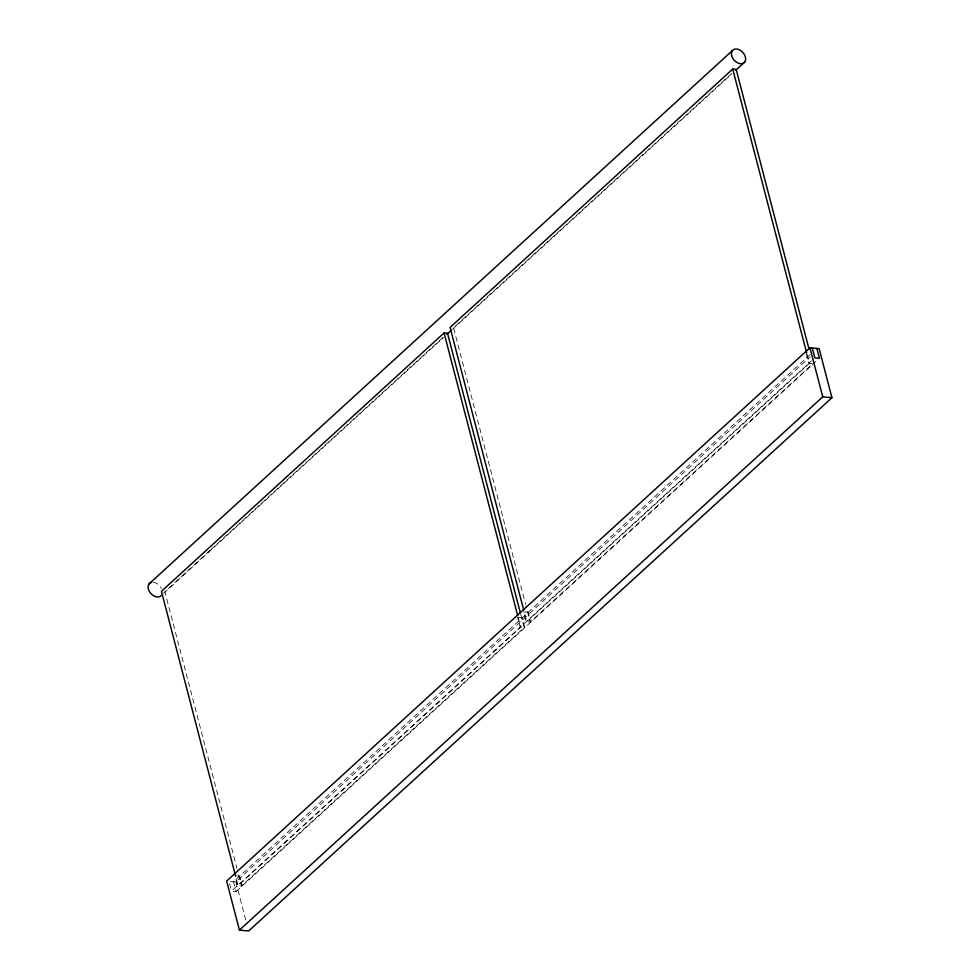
<?xml version="1.0" encoding="UTF-8"?>
<svg xmlns="http://www.w3.org/2000/svg" width="980" height="980" viewBox="0 0 980 980"><rect width="100%" height="100%" fill="white"/><g stroke="black" fill="none" stroke-linecap="round" stroke-linejoin="round"><path stroke-width="0.73" stroke-dasharray="4.9 3.68" d="M209.916 550.478L164.873 591.663L236.915 868.243M211.043 549.449L443.009 337.377M731.656 73.488L453.52 327.761L525.574 604.341M163.66 593.317L443.462 337.5M452.491 329.243L731.178 74.468M810.092 354.625L233.546 881.731L236.107 891.543L231.501 891.102L811.428 360.91M230.778 888.297L228.953 881.289L235.849 881.951L810.129 356.904M236.107 891.543L819.415 358.251M518.751 617.51L522.193 617.829L524.753 627.641L520.16 627.212L517.599 617.4M807.067 354.49L809.382 363.372L526.738 621.761L524.435 612.892M806.246 353.498L808.806 363.31L812.824 363.69L530.192 622.092L525.954 605.824M520.711 614.276L524.178 627.592L241.546 885.981L238.459 874.16M518.028 616.91L520.735 627.261L238.091 885.663L235.396 875.312M235.849 881.951L245.992 920.906M153.407 582.292A8.465 5.856 47.6 0 1 161.443 588.478M528.208 612.329L523.614 611.9L526.174 621.712L530.768 622.141L528.208 612.329M239.561 876.23L234.967 875.802L237.515 885.602L242.121 886.043L239.561 876.23"/><path stroke-width="1.47" d="M149.046 583.909L732.354 50.617M520.331 612.794L447.517 333.261L444.063 332.943L161.431 591.332L235.396 875.312M808.978 348.905L736.164 69.372L732.709 69.041L450.077 327.443L523.663 609.928M446.856 334.401L451.363 330.272M735.686 70.34L744.714 62.083M809.958 347.79L226.65 881.081L239.426 930.13L248.626 931L831.934 397.709L819.158 348.66L809.958 347.79L822.747 396.839L239.426 930.13M822.747 396.839L831.934 397.709M816.855 348.439L819.415 358.251L814.821 357.81L812.261 347.998M732.709 69.041L806.687 353.008M444.063 332.943L517.648 615.428M161.406 595.375A8.465 5.856 47.6 0 1 150.136 592.655A8.465 5.856 47.6 0 1 151.679 582.341M731.607 55.591A8.465 5.856 47.6 0 0 743.563 63.088A8.465 5.856 47.6 0 0 740.427 50.372A8.465 5.856 47.6 0 0 731.607 55.591"/></g></svg>
